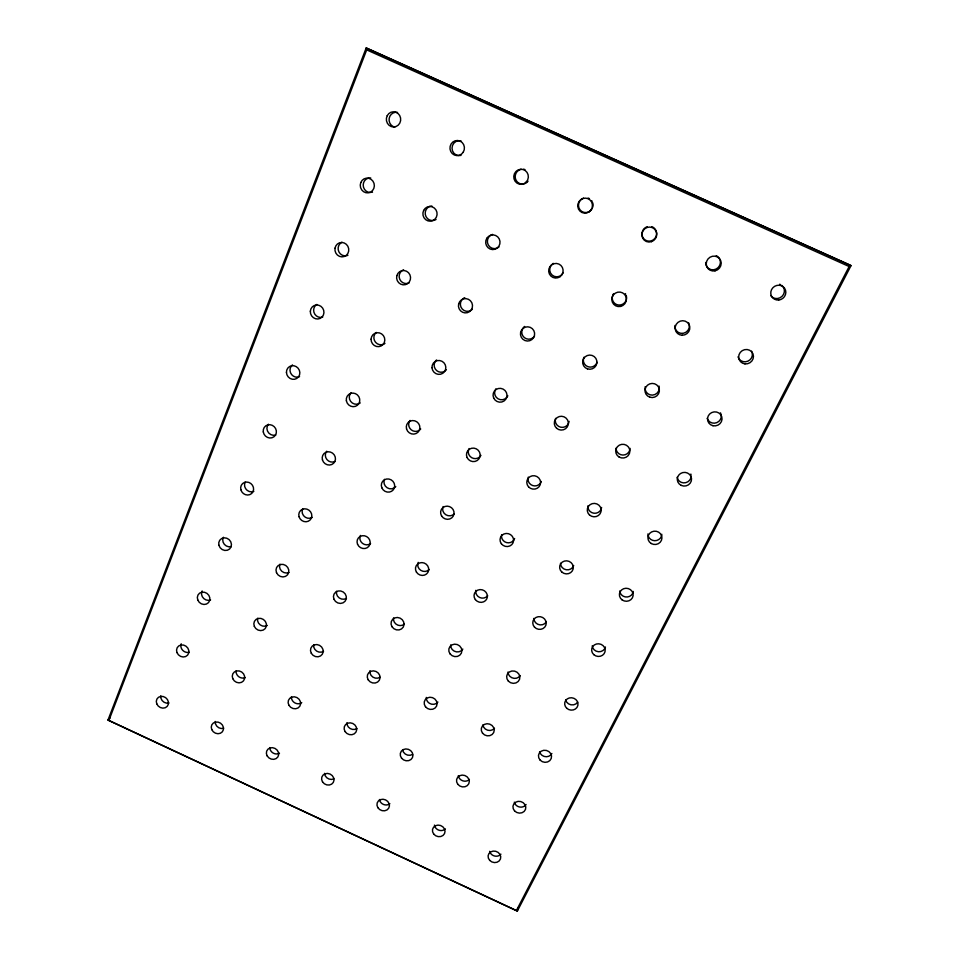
<?xml version="1.0" encoding="UTF-8"?>
<svg xmlns="http://www.w3.org/2000/svg" width="959" height="959" viewBox="0 0 959 959"><rect width="100%" height="100%" fill="white"/><g stroke="black" fill="none" stroke-linecap="round" stroke-linejoin="round"><path stroke-width="1.44" d="M517.812 908.341L517.345 911.05L107.983 720.065L366.194 47.95L849.314 264.732L851.017 265.631L517.345 911.05L107.983 720.065L109.913 718.063M109.026 720.053L366.686 49.868L366.194 47.95L851.017 265.631L849.147 266.518L516.589 910.199M366.686 49.868L849.147 266.518M333.972 778.816A6.305 5.634 28.1 0 1 324.538 773.35M279.489 753.187A6.293 5.622 31.5 0 1 273.123 753.031A6.293 5.622 31.5 0 1 269.791 747.564M389.881 803.702A6.317 5.646 24.8 0 1 383.54 804.469A6.317 5.646 24.8 0 1 379.452 799.494M577.75 702.132A6.629 6.114 13.5 0 1 565.606 699.782M288.911 572.463A6.557 6.066 38.9 0 1 279.836 564.252M370.594 543.549A6.653 6.257 35.7 0 1 360.44 535.434M487.711 595.695A6.665 6.293 22.2 0 1 475.844 590.312M546.306 621.935A6.689 6.293 15.9 0 1 533.875 618.375M312.226 517.428A6.653 6.234 41.4 0 1 302.72 508.773M429.224 569.502A6.653 6.281 29.1 0 1 418.196 562.37M445.36 828.924A6.329 5.646 21.5 0 1 438.814 830.17A6.329 5.646 21.5 0 1 434.439 825.088M210.584 599.914A6.473 5.874 40.8 0 1 201.702 592.123M201.893 591.523A6.473 5.874 40.8 0 1 202.157 590.972M551.881 753.474A6.533 5.958 15.6 0 1 539.605 751.664M437.903 702.072A6.485 5.958 23.9 0 1 426.276 697.409M231.323 546.594A6.569 6.03 43.1 0 1 223.399 537.256M346.487 598.38A6.557 6.09 34 0 1 336.561 591.235M404.35 624.141A6.557 6.114 28.7 0 1 393.562 617.884M322.739 317.081A7.013 6.677 62.7 0 1 316.83 304.435M446.391 369.73A6.953 6.785 52.5 0 1 436.777 370.689A6.953 6.785 52.5 0 1 435.59 360.992M436.057 360.464A6.953 6.785 52.5 0 1 436.585 359.985M569.119 421.337A6.965 6.833 9.7 0 1 560.727 427.223A6.965 6.833 9.7 0 1 555.597 418.364M630.063 448.344A7.013 6.809 -2.2 0 1 622.942 455.057A7.013 6.809 -2.2 0 1 616.038 448.153M383.78 344.113A6.989 6.737 59.5 0 1 376.288 332.413M384.967 343.346A6.989 6.737 59.5 0 1 384.391 343.754M507.838 395.767A6.941 6.833 34.7 0 1 498.105 398.836A6.941 6.833 34.7 0 1 495.899 388.839M720.497 412.849A7.228 6.941 -17.1 0 1 716.793 422.643A7.228 6.941 -17.1 0 1 707.191 418.292M346.571 255.729A7.169 6.833 71.1 0 1 341.943 242.255M347.925 255.262A7.169 6.833 71.1 0 1 347.266 255.538M472.319 309.289A7.085 6.953 71.2 0 1 462.214 309.014A7.085 6.953 71.2 0 1 462.873 298.788M463.461 298.357A7.085 6.953 71.2 0 1 464.743 297.674M462.837 649.075A6.581 6.114 23.2 0 1 450.67 644.916M520.234 675.556A6.605 6.126 18 0 1 507.994 672.019M605.453 646.989A6.725 6.281 10.7 0 1 592.218 645.827M253.847 491.356A6.665 6.198 46.1 0 1 245.216 482.065M498.944 247.014A7.264 7.097 -89.6 0 1 488.155 244.737A7.264 7.097 -89.6 0 1 492.566 234.392M625.316 293.622A7.276 7.145 -44.6 0 1 625.724 294.257M626.311 295.636A7.276 7.145 -44.6 0 1 618.927 305.07A7.276 7.145 -44.6 0 1 612.873 294.964M613.221 294.293A7.276 7.145 -44.6 0 1 613.64 293.658M688.55 322.656A7.336 7.121 -32.4 0 1 683.479 333.252A7.336 7.121 -32.4 0 1 674.944 325.485M563.365 272.512A7.252 7.145 -71.1 0 1 552.036 274.993A7.252 7.145 -71.1 0 1 553.283 263.353M781.645 285.303A7.588 7.216 -35.4 0 1 781.969 296.439A7.588 7.216 -35.4 0 1 770.7 295.552M779.607 284.26A7.588 7.216 -35.4 0 1 780.326 284.535M394.844 127.151A7.528 7.109 86.8 0 1 389.186 118.329A7.528 7.109 86.8 0 1 397.494 112.395M523.506 169.216A7.468 7.216 -79.7 0 1 524.969 169.599M528.001 181.239A7.468 7.216 -79.7 0 1 527.498 181.826M526.935 182.354A7.468 7.216 -79.7 0 1 524.981 183.541M524.261 183.792A7.468 7.216 -79.7 0 1 515.331 178.266A7.468 7.216 -79.7 0 1 521.24 169.252M654.877 228.757A7.492 7.264 -52.8 0 1 654.841 238.467A7.492 7.264 -52.8 0 1 645.299 240.086A7.492 7.264 -52.8 0 1 642.662 230.819M643.033 230.124A7.492 7.264 -52.8 0 1 645.119 227.822M645.767 227.391A7.492 7.264 -52.8 0 1 647.181 226.744M651.736 226.696A7.492 7.264 -52.8 0 1 654.35 228.218M717.596 256.473A7.54 7.252 -42.1 0 1 716.193 269.011A7.54 7.252 -42.1 0 1 705.644 262.514M716.277 255.705A7.54 7.252 -42.1 0 1 716.96 256.053M380.1 677.234A6.473 5.946 28.4 0 1 369.958 670.689M323.555 651.365A6.461 5.934 32.9 0 1 313.641 644.951M601.617 507.479A6.893 6.641 7.3 0 1 593.969 513.233A6.893 6.641 7.3 0 1 587.915 505.825M360.212 402.888A6.869 6.569 50.8 0 1 359.661 403.283M359.062 403.619A6.869 6.569 50.8 0 1 351.114 392.639M480.95 455.381A6.845 6.641 31 0 1 471.708 457.695A6.845 6.641 31 0 1 469.107 448.524M691.139 476.179A7.073 6.785 -7 0 1 677.102 477.294M690.864 474.07A7.073 6.785 -7 0 1 691.031 474.765M301.737 702.611A6.377 5.778 32.1 0 1 294.761 702.839A6.377 5.778 32.1 0 1 291.452 696.63M412.634 754.373A6.401 5.802 24.4 0 1 402.564 749.746M469.383 779.487A6.425 5.802 20.6 0 1 462.741 780.806A6.425 5.802 20.6 0 1 458.318 775.627M633.276 591.451A6.833 6.449 6.7 0 1 619.694 590.996M275.76 435.038A6.773 6.353 50.1 0 1 268.4 424.226M395.779 486.609A6.749 6.437 38.3 0 1 384.547 479.308M514.611 538.49A6.761 6.461 20.6 0 1 506.496 542.566A6.761 6.461 20.6 0 1 501.617 534.822M169.012 703.007A6.293 5.586 37.7 0 1 160.788 695.862M500.91 854.181A6.353 5.646 18.4 0 1 494.52 856.003A6.353 5.646 18.4 0 1 489.665 851.316M223.687 728.301A6.293 5.61 34.7 0 1 215.236 721.444M357 728.54A6.389 5.79 28.3 0 1 346.906 722.702M526.083 804.529A6.449 5.802 17.1 0 1 519.55 806.999A6.449 5.802 17.1 0 1 514.312 802.156M245.24 677.581A6.377 5.754 35.7 0 1 238.803 676.73A6.377 5.754 35.7 0 1 236.106 670.844M189.235 652.24A6.377 5.73 39 0 1 182.69 650.286A6.377 5.73 39 0 1 181.227 643.801M494.496 728.253A6.509 5.958 19.5 0 1 482.845 724.836M267.345 625.436A6.461 5.91 37.1 0 1 257.635 618.255M573.71 565.57A6.797 6.461 12.7 0 1 560.5 563.233M335.027 461.483A6.749 6.401 45.1 0 1 326.719 451.221M454.314 513.796A6.749 6.461 29.7 0 1 443.142 506.544M661.818 534.295A6.953 6.617 1 0 1 654.685 540.708A6.953 6.617 1 0 1 647.924 533.923M299.556 376.647A6.893 6.521 55.6 0 1 292.483 364.911M420.725 428.997A6.845 6.605 43 0 1 411.279 429.872A6.845 6.605 43 0 1 410.068 420.414M541.32 481.43A6.857 6.653 17.5 0 1 532.713 485.566A6.857 6.653 17.5 0 1 528.313 477.091M597.097 362.31A7.085 7.013 -16.8 0 1 587.783 366.65A7.085 7.013 -16.8 0 1 583.947 357.228M659.013 386.033A7.157 6.977 -17.2 0 1 652.396 395.12A7.157 6.977 -17.2 0 1 645.215 386.645M409.229 282.857A7.133 6.893 71.3 0 1 399.759 279.285A7.133 6.893 71.3 0 1 403.523 269.815M534.463 336.309A7.049 7.025 69.5 0 1 524.369 337.628A7.049 7.025 69.5 0 1 523.542 327.439M524.058 326.923A7.049 7.025 69.5 0 1 524.633 326.456M751.58 351.15A7.396 7.085 -27.3 0 1 747.756 361.231A7.396 7.085 -27.3 0 1 738.01 356.832M434.055 220.33A7.3 7.037 83.1 0 1 425.281 214.36A7.3 7.037 83.1 0 1 431.838 205.981M436.069 219.419A7.3 7.037 83.1 0 1 434.751 220.102M370.354 192.543A7.336 6.977 79.6 0 1 363.197 184.895A7.336 6.977 79.6 0 1 370.713 177.93M372.512 192.16A7.336 6.977 79.6 0 1 371.804 192.363M461.015 155.394A7.492 7.169 -88 0 1 452.025 148.142A7.492 7.169 -88 0 1 461.063 140.913M588.083 198.045A7.468 7.252 -67.1 0 1 589.461 198.657M591.703 200.707A7.468 7.252 -67.1 0 1 592.111 201.354M592.71 202.769A7.468 7.252 -67.1 0 1 592.662 207.372M592.027 208.798A7.468 7.252 -67.1 0 1 580.063 209.901A7.468 7.252 -67.1 0 1 583.575 198.105M489.701 860.379A6.413 5.694 18.4 0 0 500.454 858.988A6.413 5.694 18.4 0 0 493.082 851.112A6.413 5.694 18.4 0 0 489.701 860.379M377.858 807.658A6.377 5.694 24.8 0 0 388.695 808.245A6.377 5.694 24.8 0 0 383.013 799.243A6.377 5.694 24.8 0 0 377.858 807.658M288.923 705.261A6.437 5.814 32.1 0 0 299.783 706.292A6.437 5.814 32.1 0 0 294.425 696.821A6.437 5.814 32.1 0 0 288.923 705.261M345.06 731.537A6.449 5.838 28.3 0 0 355.993 732.041A6.449 5.838 28.3 0 0 350.203 722.834A6.449 5.838 28.3 0 0 345.06 731.537M514.563 810.894A6.509 5.85 17.2 0 0 525.496 809.408A6.509 5.85 17.2 0 0 518.04 801.388A6.509 5.85 17.2 0 0 514.563 810.894M232.761 678.648A6.437 5.802 35.7 0 0 243.466 680.902A6.437 5.802 35.7 0 0 239.223 670.952A6.437 5.802 35.7 0 0 232.761 678.648M176.971 652.564A6.437 5.778 39 0 0 187.568 655.189A6.437 5.778 39 0 0 183.625 645.095A6.437 5.778 39 0 0 176.971 652.564M401.533 758.125A6.461 5.838 24.4 0 0 412.466 757.586A6.461 5.838 24.4 0 0 405.777 748.943A6.461 5.838 24.4 0 0 401.533 758.125M457.779 784.246A6.485 5.85 20.7 0 0 468.795 783.731A6.485 5.85 20.7 0 0 462.154 775.1A6.485 5.85 20.7 0 0 457.779 784.246M482.509 733.12A6.569 6.006 19.6 0 0 493.705 732.532A6.569 6.006 19.6 0 0 487.016 723.733A6.569 6.006 19.6 0 0 482.509 733.12M254.327 626.347A6.533 5.958 37 0 0 265.199 628.589A6.533 5.958 37 0 0 260.932 618.423A6.533 5.958 37 0 0 254.327 626.347M311.279 653.247A6.521 5.982 32.9 0 0 322.308 654.242A6.521 5.982 32.9 0 0 316.914 644.568A6.521 5.982 32.9 0 0 311.279 653.247M368.208 679.823A6.533 5.994 28.4 0 0 379.308 680.267A6.533 5.994 28.4 0 0 373.471 670.868A6.533 5.994 28.4 0 0 368.208 679.823M197.758 599.974A6.533 5.922 40.7 0 0 208.523 602.6A6.533 5.922 40.7 0 0 204.555 592.278A6.533 5.922 40.7 0 0 197.758 599.974M540.097 760.079A6.593 6.006 15.6 0 0 551.221 758.485A6.593 6.006 15.6 0 0 543.693 750.31A6.593 6.006 15.6 0 0 540.097 760.079M744.951 363.881A7.468 7.157 -27 0 0 752.959 353.835A7.468 7.157 -27 0 0 740.264 352.409A7.468 7.157 -27 0 0 744.951 363.881M423.65 210.441A7.372 7.109 82.8 0 0 430.375 221.193A7.372 7.109 82.8 0 0 435.949 209.865A7.372 7.109 82.8 0 0 423.65 210.441M360.788 182.546A7.408 7.037 79.4 0 0 368.22 192.843A7.408 7.037 79.4 0 0 372.895 181.095A7.408 7.037 79.4 0 0 360.788 182.546M486.812 238.288A7.336 7.169 89.9 0 0 492.518 249.58A7.336 7.169 89.9 0 0 499.219 238.875A7.336 7.169 89.9 0 0 486.812 238.288M778.708 300.023A7.672 7.3 -35.2 0 0 784.618 288.299A7.672 7.3 -35.2 0 0 771.563 289.606A7.672 7.3 -35.2 0 0 778.708 300.023M387.232 115.667A7.6 7.181 86.6 0 0 393.681 126.972A7.6 7.181 86.6 0 0 399.663 115.476A7.6 7.181 86.6 0 0 387.232 115.667M526.227 182.066A7.552 7.288 -80 0 0 522.931 169.491A7.552 7.288 -80 0 0 514.012 178.853A7.552 7.288 -80 0 0 526.227 182.066M651.461 241.656A7.564 7.336 -52.7 0 0 654.398 228.949A7.564 7.336 -52.7 0 0 642.086 233.061A7.564 7.336 -52.7 0 0 651.461 241.656M715.03 270.846A7.612 7.324 -41.9 0 0 719.442 258.546A7.612 7.324 -41.9 0 0 706.675 261.292A7.612 7.324 -41.9 0 0 715.03 270.846M463.257 152.169A7.576 7.24 -88.3 0 0 457.599 140.482A7.576 7.24 -88.3 0 0 450.742 151.486A7.576 7.24 -88.3 0 0 463.257 152.169M589.365 211.663A7.552 7.324 -67.2 0 0 588.143 198.741A7.552 7.324 -67.2 0 0 577.774 206.521A7.552 7.324 -67.2 0 0 589.365 211.663M322.536 781.885A6.365 5.682 28.2 0 0 333.288 782.448A6.365 5.682 28.2 0 0 327.546 773.422A6.365 5.682 28.2 0 0 322.536 781.885M267.165 755.896A6.353 5.67 31.5 0 0 277.858 756.963A6.353 5.67 31.5 0 0 272.536 747.684A6.353 5.67 31.5 0 0 267.165 755.896M156.737 703.786A6.353 5.622 37.6 0 0 167.178 706.411A6.353 5.622 37.6 0 0 163.246 696.534A6.353 5.622 37.6 0 0 156.737 703.786M566.817 708.329A6.689 6.162 13.6 0 0 577.845 705.536A6.689 6.162 13.6 0 0 569.358 697.96A6.689 6.162 13.6 0 0 566.817 708.329M276.492 572.607A6.617 6.114 38.8 0 0 287.532 574.825A6.617 6.114 38.8 0 0 283.229 564.431A6.617 6.114 38.8 0 0 276.492 572.607M450.071 653.882A6.641 6.174 23.3 0 0 461.363 653.163A6.641 6.174 23.3 0 0 454.554 644.172A6.641 6.174 23.3 0 0 450.071 653.882M357.551 544.268A6.713 6.317 35.6 0 0 368.855 546.318A6.713 6.317 35.6 0 0 364.456 535.781A6.713 6.317 35.6 0 0 357.551 544.268M475.352 599.579A6.737 6.341 22.3 0 0 486.836 598.776A6.737 6.341 22.3 0 0 479.956 589.593A6.737 6.341 22.3 0 0 475.352 599.579M534.487 627.114A6.761 6.341 16 0 0 545.887 625.196A6.761 6.341 16 0 0 538.107 616.733A6.761 6.341 16 0 0 534.487 627.114M299.04 516.709A6.713 6.281 41.3 0 0 310.033 520.054A6.713 6.281 41.3 0 0 306.832 509.109A6.713 6.281 41.3 0 0 299.04 516.709M416.422 572.067A6.713 6.329 29.1 0 0 427.894 572.391A6.713 6.329 29.1 0 0 421.96 562.597A6.713 6.329 29.1 0 0 416.422 572.067M433.696 834.018A6.389 5.694 21.5 0 0 444.532 833.587A6.389 5.694 21.5 0 0 437.963 825.112A6.389 5.694 21.5 0 0 433.696 834.018M211.759 729.583A6.353 5.646 34.7 0 0 222.308 731.849A6.353 5.646 34.7 0 0 218.089 722.115A6.353 5.646 34.7 0 0 211.759 729.583M622.091 599.89A6.905 6.509 6.9 0 0 633.108 595.695A6.905 6.509 6.9 0 0 623.614 588.73A6.905 6.509 6.9 0 0 622.091 599.89M263.293 431.922A6.845 6.413 50 0 0 273.926 436.813A6.845 6.413 50 0 0 272.212 425.305A6.845 6.413 50 0 0 263.293 431.922M381.826 487.783A6.809 6.485 38.2 0 0 393.31 489.809A6.809 6.485 38.2 0 0 388.886 479.032A6.809 6.485 38.2 0 0 381.826 487.783M501.353 543.729A6.833 6.521 20.7 0 0 513.041 542.83A6.833 6.521 20.7 0 0 506.088 533.468A6.833 6.521 20.7 0 0 501.353 543.729M561.854 572.079A6.857 6.521 12.8 0 0 573.158 568.903A6.857 6.521 12.8 0 0 564.395 561.087A6.857 6.521 12.8 0 0 561.854 572.079M322.452 459.9A6.821 6.449 45 0 0 333.624 463.257A6.821 6.449 45 0 0 330.411 452.061A6.821 6.449 45 0 0 322.452 459.9M218.916 545.287A6.629 6.078 43 0 0 229.597 549.004A6.629 6.078 43 0 0 226.708 538.191A6.629 6.078 43 0 0 218.916 545.287M333.948 599.207A6.617 6.138 34 0 0 345.072 601.269A6.617 6.138 34 0 0 340.697 590.972A6.617 6.138 34 0 0 333.948 599.207M391.979 626.683A6.617 6.162 28.7 0 0 403.271 627.066A6.617 6.162 28.7 0 0 397.374 617.476A6.617 6.162 28.7 0 0 391.979 626.683M593.801 654.649A6.797 6.329 10.8 0 0 605.021 651.712A6.797 6.329 10.8 0 0 596.438 644.004A6.797 6.329 10.8 0 0 593.801 654.649M240.865 489.725A6.737 6.245 45.9 0 0 251.702 493.477A6.737 6.245 45.9 0 0 248.825 482.413A6.737 6.245 45.9 0 0 240.865 489.725M508.354 681.106A6.665 6.174 18.1 0 0 519.562 679.308A6.665 6.174 18.1 0 0 511.866 671.012A6.665 6.174 18.1 0 0 508.354 681.106M425.472 706.711A6.545 6.006 23.9 0 0 436.585 706.088A6.545 6.006 23.9 0 0 429.836 697.265A6.545 6.006 23.9 0 0 425.472 706.711M712.993 425.724A7.3 7.013 -16.8 0 0 721.779 416.817A7.3 7.013 -16.8 0 0 709.564 414.084A7.3 7.013 -16.8 0 0 712.993 425.724M335.027 248.189A7.24 6.893 70.9 0 0 344.197 256.521A7.24 6.893 70.9 0 0 346.331 244.317A7.24 6.893 70.9 0 0 335.027 248.189M458.654 303.907A7.157 7.025 70.5 0 0 467.381 312.67A7.157 7.025 70.5 0 0 470.401 300.718A7.157 7.025 70.5 0 0 458.654 303.907M587.495 368.891A7.157 7.085 -15.6 0 0 596.798 360.728A7.157 7.085 -15.6 0 0 585.062 356.868A7.157 7.085 -15.6 0 0 587.495 368.891M649.818 397.182A7.228 7.049 -16.7 0 0 659.289 389.078A7.228 7.049 -16.7 0 0 647.493 385.194A7.228 7.049 -16.7 0 0 649.818 397.182M396.822 275.724A7.204 6.965 70.9 0 0 405.429 284.643A7.204 6.965 70.9 0 0 408.486 272.68A7.204 6.965 70.9 0 0 396.822 275.724M520.605 332.425A7.121 7.097 66.4 0 0 529.752 340.697A7.121 7.097 66.4 0 0 532.293 328.649A7.121 7.097 66.4 0 0 520.605 332.425M441.56 515.906A6.809 6.509 29.7 0 0 453.223 516.158A6.809 6.509 29.7 0 0 447.23 506.148A6.809 6.509 29.7 0 0 441.56 515.906M651.245 543.513A7.013 6.677 1.2 0 0 661.938 538.035A7.013 6.677 1.2 0 0 651.593 531.945A7.013 6.677 1.2 0 0 651.245 543.513M286.441 372.44A6.953 6.569 55.4 0 0 296.727 378.481A6.953 6.569 55.4 0 0 296.247 366.638A6.953 6.569 55.4 0 0 286.441 372.44M406.556 428.997A6.917 6.677 42.8 0 0 418.004 432.197A6.917 6.677 42.8 0 0 414.708 420.809A6.917 6.677 42.8 0 0 406.556 428.997M528.553 486.836A6.929 6.713 17.6 0 0 540.253 484.643A6.929 6.713 17.6 0 0 532.257 475.82A6.929 6.713 17.6 0 0 528.553 486.836M589.497 514.971A6.965 6.701 7.5 0 0 601.017 511.638A6.965 6.701 7.5 0 0 592.159 503.679A6.965 6.701 7.5 0 0 589.497 514.971M346.379 400.766A6.929 6.629 50.6 0 0 357.359 405.297A6.929 6.629 50.6 0 0 355.357 393.61A6.929 6.629 50.6 0 0 346.379 400.766M467.081 457.491A6.905 6.701 31 0 0 478.901 458.905A6.905 6.701 31 0 0 473.95 448.141A6.905 6.701 31 0 0 467.081 457.491M681.286 485.41A7.145 6.845 -6.7 0 0 691.535 478.673A7.145 6.845 -6.7 0 0 680.411 473.59A7.145 6.845 -6.7 0 0 681.286 485.41M310.344 311.219A7.085 6.737 62.5 0 0 320.138 318.412A7.085 6.737 62.5 0 0 320.941 306.341A7.085 6.737 62.5 0 0 310.344 311.219M432.006 367.741A7.025 6.857 52.1 0 0 442.77 373.303A7.025 6.857 52.1 0 0 441.943 361.255A7.025 6.857 52.1 0 0 432.006 367.741M556.592 428.253A7.037 6.905 10.1 0 0 568.196 424.693A7.037 6.905 10.1 0 0 559.193 416.578A7.037 6.905 10.1 0 0 556.592 428.253M619.142 457.059A7.085 6.881 -1.8 0 0 629.871 451.269A7.085 6.881 -1.8 0 0 619.346 445.156A7.085 6.881 -1.8 0 0 619.142 457.059M371.085 339.162A7.049 6.797 59.2 0 0 381.131 345.971A7.049 6.797 59.2 0 0 381.622 333.9A7.049 6.797 59.2 0 0 371.085 339.162M493.681 398.021A7.013 6.893 34.5 0 0 505.693 399.4A7.013 6.893 34.5 0 0 500.73 388.383A7.013 6.893 34.5 0 0 493.681 398.021M620.509 306.436A7.348 7.216 -44.2 0 0 624.597 294.437A7.348 7.216 -44.2 0 0 612.214 297.086A7.348 7.216 -44.2 0 0 620.509 306.436M682.293 335.23A7.408 7.192 -32 0 0 688.958 324.358A7.408 7.192 -32 0 0 676.239 324.334A7.408 7.192 -32 0 0 682.293 335.23M560.116 276.636A7.324 7.216 -71.4 0 0 558.857 264.049A7.324 7.216 -71.4 0 0 548.704 271.553A7.324 7.216 -71.4 0 0 560.116 276.636"/></g></svg>
